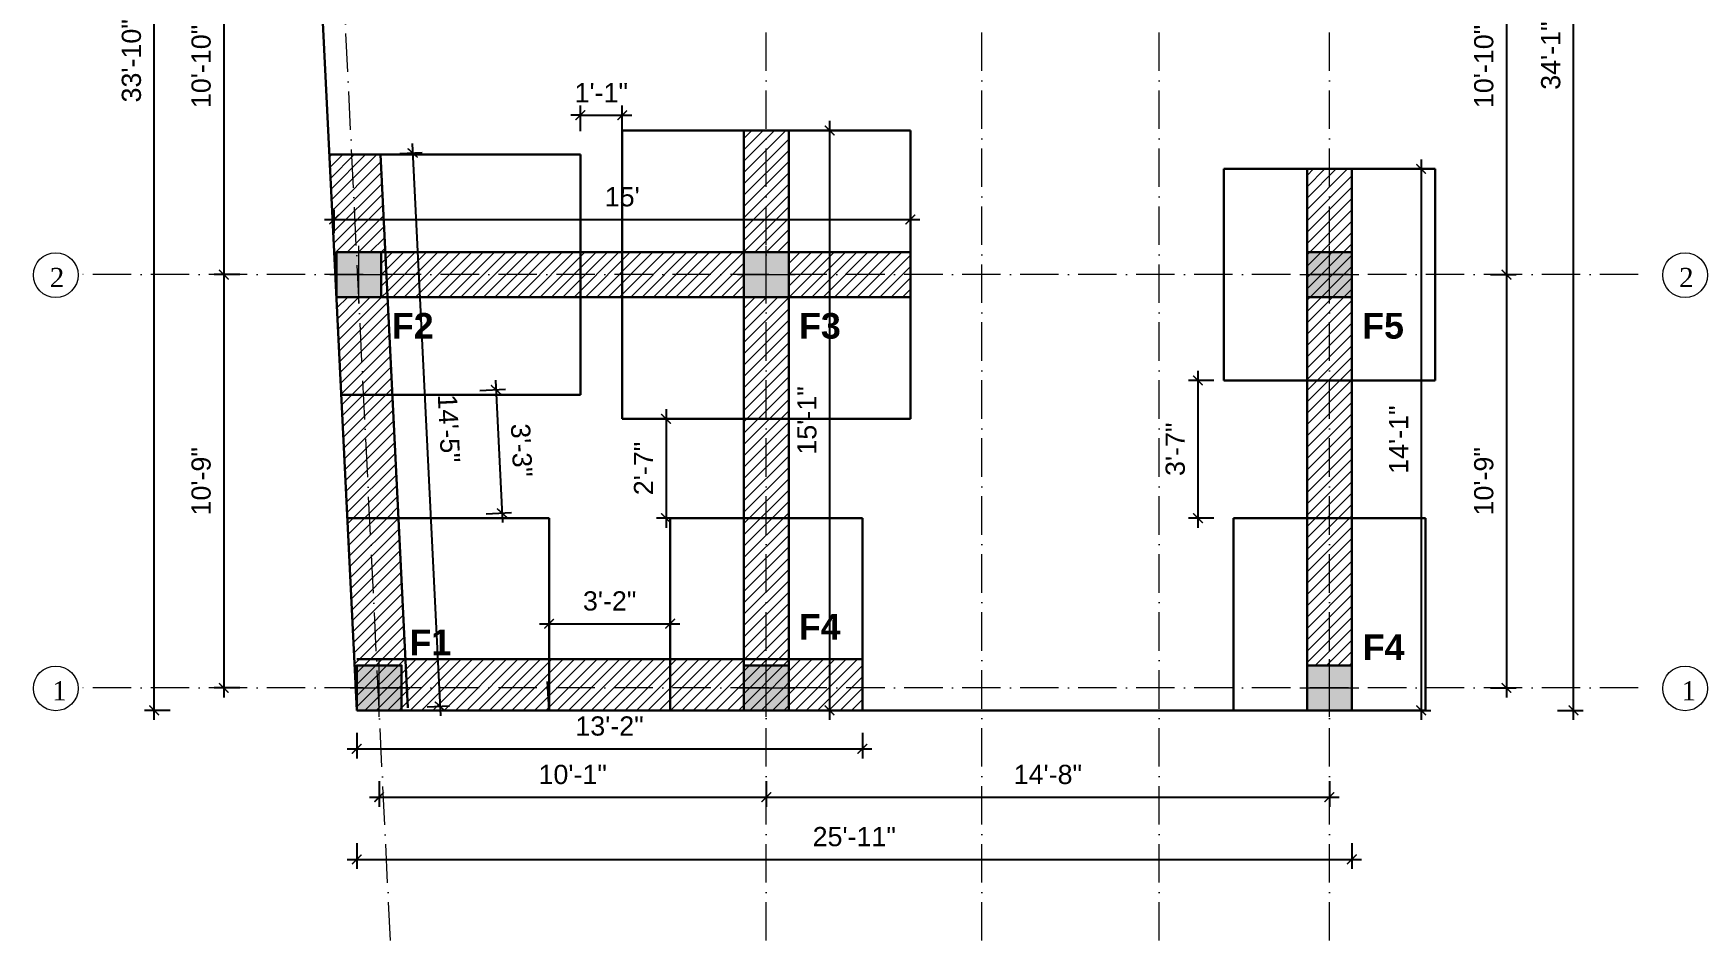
# Model space of a CAD drawing. Header units: inches. Extents: x 2681 to 17714, y 9074 to 11852.
# Drawn here: x 7356 to 7877, y 10655 to 10938 of the extents above; entities that cross this region are included whole.
import ezdxf

# ---------------------------------------------------------------- set-up
doc = ezdxf.new("R2010")
doc.units = ezdxf.units.IN
doc.header["$MEASUREMENT"] = 0
doc.linetypes.add('ACAD_ISO10W100', pattern=[18, 12, -3, 0, -3])
for name, color, linetype, lineweight in [('CL', 30, 'ACAD_ISO10W100', 13), ('column', 24, 'Continuous', 15), ('Dm', 7, 'Continuous', 13), ('hatch', 252, 'Continuous', 0), ('Hatrch', 7, 'Continuous', 5), ('ns_DIMS', 1, 'Continuous', 0), ('ns_HATCH', 40, 'Continuous', 0), ('WALL', 12, 'Continuous', 30)]:
    doc.layers.add(name, color=color, linetype=linetype, lineweight=lineweight)
doc.styles.add('arial 1000', font='arial.ttf')
doc.styles.get("Standard").update_dxf_attribs({"font": 'arial.ttf'})
doc.dimstyles.new("1-8'", dxfattribs={"dimtxt": 6, "dimasz": 3, "dimexe": 3, "dimexo": 6, "dimgap": 4, "dimtad": 1, "dimdec": 0, "dimzin": 0, "dimdsep": 46, "dimlunit": 4, "dimtxsty": 'arial 1000', "dimblk": 'ARCHTICK', "dimcen": 8, "dimdle": 3, "dimclrt": 7, "dimazin": 0, "dimtfac": 1, "dimtdec": 0, "dimtix": 1, "dimtmove": 2, "dimatfit": 3, "dimfxl": 5, "dimfxlon": 1, "dimarcsym": 0})

# ---------------------------------------------------------------- blocks, each defined once
blk = doc.blocks.new('12 12')
at = {"layer": 'Hatrch'}
blk.add_hatch(color=5, dxfattribs=at).paths.add_polyline_path([(-7, -7), (7, -7), (7, 7), (-7, 7)])
at = {"layer": 'hatch'}
for p, q in [((0, -9), (0, 9)), ((-9, 0), (9, 0))]:
    blk.add_line(p, q, dxfattribs=at)
at = {"layer": 'WALL'}
blk.add_lwpolyline([(-7, -7), (7, -7), (7, 7), (-7, 7)], close=True, dxfattribs=at)
blk = doc.blocks.new('_ArchTick')
at = {"color": 0, "const_width": 0.15}
blk.add_lwpolyline([(-0.5, -0.5), (0.5, 0.5)], dxfattribs=at)
blk = doc.blocks.new('*D270')
at = {"layer": 'Defpoints', "color": 0, "transparency": 16777216}
for p in [(7760.89, 11160.26), (7707.74, 11001.48), (7760.89, 10871.48)]:
    blk.add_point(p, dxfattribs=at)
at = {"layer": 'ns_DIMS', "color": 0, "lineweight": -2, "transparency": 16777216}
for p, q in [((7707.74, 11155.26), (7707.74, 11163.26)), ((7760.89, 11155.26), (7760.89, 11163.26)), ((7704.74, 11160.26), (7763.89, 11160.26))]:
    blk.add_line(p, q, dxfattribs=at)
at = {"layer": 'ns_DIMS', "color": 0, "lineweight": -2, "transparency": 16777216, "xscale": 3, "yscale": 3, "zscale": 3, "rotation": 180}
blk.add_blockref('_ArchTick', (7707.74, 11160.26), dxfattribs=at)
at = {"layer": 'ns_DIMS', "color": 0, "lineweight": -2, "transparency": 16777216, "xscale": 3, "yscale": 3, "zscale": 3}
blk.add_blockref('_ArchTick', (7760.89, 11160.26), dxfattribs=at)
at = {"layer": 'ns_DIMS', "color": 7, "transparency": 16777216, "insert": (7734.31, 11167.31), "char_height": 6, "attachment_point": 5, "style": 'arial 1000'}
blk.add_mtext('4\'-5"', dxfattribs=at)
blk = doc.blocks.new('*D271')
at = {"layer": 'Defpoints', "color": 0, "transparency": 16777216}
for p in [(7767.89, 11180.25), (7437.83, 11131.98), (7767.89, 10895.48)]:
    blk.add_point(p, dxfattribs=at)
at = {"layer": 'ns_DIMS', "color": 0, "lineweight": -2, "transparency": 16777216}
for p, q in [((7437.83, 11175.25), (7437.83, 11183.25)), ((7767.89, 11175.25), (7767.89, 11183.25)), ((7434.83, 11180.25), (7770.89, 11180.25))]:
    blk.add_line(p, q, dxfattribs=at)
at = {"layer": 'ns_DIMS', "color": 0, "lineweight": -2, "transparency": 16777216, "xscale": 3, "yscale": 3, "zscale": 3, "rotation": 180}
blk.add_blockref('_ArchTick', (7437.83, 11180.25), dxfattribs=at)
at = {"layer": 'ns_DIMS', "color": 0, "lineweight": -2, "transparency": 16777216, "xscale": 3, "yscale": 3, "zscale": 3}
blk.add_blockref('_ArchTick', (7767.89, 11180.25), dxfattribs=at)
at = {"layer": 'ns_DIMS', "color": 7, "transparency": 16777216, "insert": (7602.86, 11187.31), "char_height": 6, "attachment_point": 5, "style": 'arial 1000'}
blk.add_mtext('27\'-6"', dxfattribs=at)
blk = doc.blocks.new('*D273')
at = {"layer": 'Defpoints', "color": 0, "transparency": 16777216}
for p in [(7442.36, 10992.48), (7415.61, 10862.48), (7448.76, 10862.48)]:
    blk.add_point(p, dxfattribs=at)
at = {"layer": 'ns_DIMS', "color": 0, "lineweight": -2, "transparency": 16777216}
for p, q in [((7415.61, 10995.48), (7415.61, 10859.48)), ((7420.61, 10992.48), (7412.61, 10992.48)), ((7420.61, 10862.48), (7412.61, 10862.48))]:
    blk.add_line(p, q, dxfattribs=at)
at = {"layer": 'ns_DIMS', "color": 0, "lineweight": -2, "transparency": 16777216, "xscale": 3, "yscale": 3, "zscale": 3}
for p, rotation in [((7415.61, 10992.48), 90), ((7415.61, 10862.48), 270)]:
    blk.add_blockref('_ArchTick', p, dxfattribs=dict(at, rotation=rotation))
at = {"layer": 'ns_DIMS', "color": 7, "transparency": 16777216, "insert": (7408.55, 10927.48), "char_height": 6, "attachment_point": 5, "rotation": 90, "style": 'arial 1000'}
blk.add_mtext('10\'-10"', dxfattribs=at)
blk = doc.blocks.new('*D274')
at = {"layer": 'Defpoints', "color": 0, "transparency": 16777216}
for p in [(7448.76, 10862.48), (7415.61, 10733.48), (7455.12, 10733.48)]:
    blk.add_point(p, dxfattribs=at)
at = {"layer": 'ns_DIMS', "color": 0, "lineweight": -2, "transparency": 16777216}
for p, q in [((7415.61, 10865.48), (7415.61, 10730.48)), ((7420.61, 10862.48), (7412.61, 10862.48)), ((7420.61, 10733.48), (7412.61, 10733.48))]:
    blk.add_line(p, q, dxfattribs=at)
at = {"layer": 'ns_DIMS', "color": 0, "lineweight": -2, "transparency": 16777216, "xscale": 3, "yscale": 3, "zscale": 3}
for p, rotation in [((7415.61, 10862.48), 90), ((7415.61, 10733.48), 270)]:
    blk.add_blockref('_ArchTick', p, dxfattribs=dict(at, rotation=rotation))
at = {"layer": 'ns_DIMS', "color": 7, "transparency": 16777216, "insert": (7408.55, 10797.98), "char_height": 6, "attachment_point": 5, "rotation": 90, "style": 'arial 1000'}
blk.add_mtext('10\'-9"', dxfattribs=at)
blk = doc.blocks.new('*D275')
at = {"layer": 'Defpoints', "color": 0, "transparency": 16777216}
for p in [(7393.84, 11131.98), (7437.83, 11131.98), (7457.12, 10726.48)]:
    blk.add_point(p, dxfattribs=at)
at = {"layer": 'ns_DIMS', "color": 0, "lineweight": -2, "transparency": 16777216}
for p, q in [((7393.84, 10723.48), (7393.84, 11134.98)), ((7398.84, 11131.98), (7390.84, 11131.98)), ((7398.84, 10726.48), (7390.84, 10726.48))]:
    blk.add_line(p, q, dxfattribs=at)
at = {"layer": 'ns_DIMS', "color": 0, "lineweight": -2, "transparency": 16777216, "xscale": 3, "yscale": 3, "zscale": 3}
for p, rotation in [((7393.84, 11131.98), 90), ((7393.84, 10726.48), 270)]:
    blk.add_blockref('_ArchTick', p, dxfattribs=dict(at, rotation=rotation))
at = {"layer": 'ns_DIMS', "color": 7, "transparency": 16777216, "insert": (7386.78, 10929.23), "char_height": 6, "attachment_point": 5, "rotation": 90, "style": 'arial 1000'}
blk.add_mtext('33\'-10"', dxfattribs=at)
blk = doc.blocks.new('*D276')
at = {"layer": 'Defpoints', "color": 0, "transparency": 16777216}
for p in [(7464.12, 10724.48), (7585.03, 10724.48), (7585.03, 10699.37)]:
    blk.add_point(p, dxfattribs=at)
at = {"layer": 'ns_DIMS', "color": 0, "lineweight": -2, "transparency": 16777216}
for p, q in [((7464.12, 10704.37), (7464.12, 10696.37)), ((7585.03, 10704.37), (7585.03, 10696.37)), ((7461.12, 10699.37), (7588.03, 10699.37))]:
    blk.add_line(p, q, dxfattribs=at)
at = {"layer": 'ns_DIMS', "color": 0, "lineweight": -2, "transparency": 16777216, "xscale": 3, "yscale": 3, "zscale": 3, "rotation": 180}
blk.add_blockref('_ArchTick', (7464.12, 10699.37), dxfattribs=at)
at = {"layer": 'ns_DIMS', "color": 0, "lineweight": -2, "transparency": 16777216, "xscale": 3, "yscale": 3, "zscale": 3}
blk.add_blockref('_ArchTick', (7585.03, 10699.37), dxfattribs=at)
at = {"layer": 'ns_DIMS', "color": 7, "transparency": 16777216, "insert": (7524.57, 10706.43), "char_height": 6, "attachment_point": 5, "style": 'arial 1000'}
blk.add_mtext('10\'-1"', dxfattribs=at)
blk = doc.blocks.new('*D277')
at = {"layer": 'Defpoints', "color": 0, "transparency": 16777216}
for p in [(7585.03, 10724.48), (7760.89, 10724.48), (7760.89, 10699.37)]:
    blk.add_point(p, dxfattribs=at)
at = {"layer": 'ns_DIMS', "color": 0, "lineweight": -2, "transparency": 16777216}
for p, q in [((7585.03, 10704.37), (7585.03, 10696.37)), ((7760.89, 10704.37), (7760.89, 10696.37)), ((7582.03, 10699.37), (7763.89, 10699.37))]:
    blk.add_line(p, q, dxfattribs=at)
at = {"layer": 'ns_DIMS', "color": 0, "lineweight": -2, "transparency": 16777216, "xscale": 3, "yscale": 3, "zscale": 3, "rotation": 180}
blk.add_blockref('_ArchTick', (7585.03, 10699.37), dxfattribs=at)
at = {"layer": 'ns_DIMS', "color": 0, "lineweight": -2, "transparency": 16777216, "xscale": 3, "yscale": 3, "zscale": 3}
blk.add_blockref('_ArchTick', (7760.89, 10699.37), dxfattribs=at)
at = {"layer": 'ns_DIMS', "color": 7, "transparency": 16777216, "insert": (7672.96, 10706.43), "char_height": 6, "attachment_point": 5, "style": 'arial 1000'}
blk.add_mtext('14\'-8"', dxfattribs=at)
blk = doc.blocks.new('*D146')
at = {"layer": 'Defpoints', "color": 0, "transparency": 16777216}
for p in [(7457.12, 10726.48), (7767.89, 10726.48), (7767.89, 10679.97)]:
    blk.add_point(p, dxfattribs=at)
at = {"layer": 'ns_DIMS', "color": 0, "lineweight": -2, "transparency": 16777216}
for p, q in [((7457.12, 10684.97), (7457.12, 10676.97)), ((7767.89, 10684.97), (7767.89, 10676.97)), ((7454.12, 10679.97), (7770.89, 10679.97))]:
    blk.add_line(p, q, dxfattribs=at)
at = {"layer": 'ns_DIMS', "color": 0, "lineweight": -2, "transparency": 16777216, "xscale": 3, "yscale": 3, "zscale": 3, "rotation": 180}
blk.add_blockref('_ArchTick', (7457.12, 10679.97), dxfattribs=at)
at = {"layer": 'ns_DIMS', "color": 0, "lineweight": -2, "transparency": 16777216, "xscale": 3, "yscale": 3, "zscale": 3}
blk.add_blockref('_ArchTick', (7767.89, 10679.97), dxfattribs=at)
at = {"layer": 'ns_DIMS', "color": 7, "transparency": 16777216, "insert": (7612.5, 10687.03), "char_height": 6, "attachment_point": 5, "style": 'arial 1000'}
blk.add_mtext('25\'-11"', dxfattribs=at)
blk = doc.blocks.new('*D279')
at = {"layer": 'Defpoints', "color": 0, "transparency": 16777216}
for p in [(7716.74, 10992.48), (7769.89, 10862.48), (7816.18, 10862.48)]:
    blk.add_point(p, dxfattribs=at)
at = {"layer": 'ns_DIMS', "color": 0, "lineweight": -2, "transparency": 16777216}
for p, q in [((7816.18, 10995.48), (7816.18, 10859.48)), ((7811.18, 10992.48), (7819.18, 10992.48)), ((7811.18, 10862.48), (7819.18, 10862.48))]:
    blk.add_line(p, q, dxfattribs=at)
at = {"layer": 'ns_DIMS', "color": 0, "lineweight": -2, "transparency": 16777216, "xscale": 3, "yscale": 3, "zscale": 3}
for p, rotation in [((7816.18, 10992.48), 90), ((7816.18, 10862.48), 270)]:
    blk.add_blockref('_ArchTick', p, dxfattribs=dict(at, rotation=rotation))
at = {"layer": 'ns_DIMS', "color": 7, "transparency": 16777216, "insert": (7809.12, 10927.48), "char_height": 6, "attachment_point": 5, "rotation": 90, "style": 'arial 1000'}
blk.add_mtext('10\'-10"', dxfattribs=at)
blk = doc.blocks.new('*D280')
at = {"layer": 'Defpoints', "color": 0, "transparency": 16777216}
for p in [(7769.89, 10862.48), (7769.89, 10733.48), (7816.18, 10733.48)]:
    blk.add_point(p, dxfattribs=at)
at = {"layer": 'ns_DIMS', "color": 0, "lineweight": -2, "transparency": 16777216}
for p, q in [((7816.18, 10865.48), (7816.18, 10730.48)), ((7811.18, 10862.48), (7819.18, 10862.48)), ((7811.18, 10733.48), (7819.18, 10733.48))]:
    blk.add_line(p, q, dxfattribs=at)
at = {"layer": 'ns_DIMS', "color": 0, "lineweight": -2, "transparency": 16777216, "xscale": 3, "yscale": 3, "zscale": 3}
for p, rotation in [((7816.18, 10862.48), 90), ((7816.18, 10733.48), 270)]:
    blk.add_blockref('_ArchTick', p, dxfattribs=dict(at, rotation=rotation))
at = {"layer": 'ns_DIMS', "color": 7, "transparency": 16777216, "insert": (7809.12, 10797.98), "char_height": 6, "attachment_point": 5, "rotation": 90, "style": 'arial 1000'}
blk.add_mtext('10\'-9"', dxfattribs=at)
blk = doc.blocks.new('*D281')
at = {"layer": 'Defpoints', "color": 0, "transparency": 16777216}
for p in [(7682.29, 11135.23), (7837.09, 11135.23), (7767.89, 10726.48)]:
    blk.add_point(p, dxfattribs=at)
at = {"layer": 'ns_DIMS', "color": 0, "lineweight": -2, "transparency": 16777216}
for p, q in [((7832.09, 11135.23), (7840.09, 11135.23)), ((7837.09, 10723.48), (7837.09, 11138.23)), ((7832.09, 10726.48), (7840.09, 10726.48))]:
    blk.add_line(p, q, dxfattribs=at)
at = {"layer": 'ns_DIMS', "color": 0, "lineweight": -2, "transparency": 16777216, "xscale": 3, "yscale": 3, "zscale": 3}
for p, rotation in [((7837.09, 11135.23), 90), ((7837.09, 10726.48), 270)]:
    blk.add_blockref('_ArchTick', p, dxfattribs=dict(at, rotation=rotation))
at = {"layer": 'ns_DIMS', "color": 7, "transparency": 16777216, "insert": (7830.03, 10930.85), "char_height": 6, "attachment_point": 5, "rotation": 90, "style": 'arial 1000'}
blk.add_mtext('34\'-1"', dxfattribs=at)
blk = doc.blocks.new('*D567')
at = {"layer": 'Defpoints', "color": 0, "lineweight": -2, "transparency": 16777216}
for p, q in [((7470.58, 10900.27), (7477.58, 10900.62)), ((7474.44, 10903.46), (7483.24, 10724.76)), ((7479.09, 10727.56), (7486.09, 10727.9))]:
    blk.add_line(p, q, dxfattribs=at)
at = {"layer": 'Defpoints', "color": 0, "transparency": 16777216}
for p in [(7464.59, 10899.98), (7473.1, 10727.26), (7483.1, 10727.76)]:
    blk.add_point(p, dxfattribs=at)
at = {"layer": 'Defpoints', "color": 0, "lineweight": -2, "transparency": 16777216, "xscale": 3, "yscale": 3, "zscale": 3}
for p, rotation in [((7474.59, 10900.47), 92.82029601863873), ((7483.1, 10727.76), 272.8202960186387)]:
    blk.add_blockref('_ArchTick', p, dxfattribs=dict(at, rotation=rotation))
at = {"layer": 'Defpoints', "color": 7, "transparency": 16777216, "insert": (7485.9, 10814.46), "char_height": 6, "attachment_point": 5, "rotation": 272.8203, "style": 'arial 1000'}
blk.add_mtext('14\'-5"', dxfattribs=at)
blk = doc.blocks.new('*D568')
at = {"layer": 'Defpoints', "color": 0, "lineweight": -2, "transparency": 16777216}
for p, q in [((7457.12, 10719.48), (7457.12, 10711.48)), ((7615.03, 10719.48), (7615.03, 10711.48)), ((7454.12, 10714.48), (7618.03, 10714.48))]:
    blk.add_line(p, q, dxfattribs=at)
at = {"layer": 'Defpoints', "color": 0, "transparency": 16777216}
for p in [(7457.12, 10726.48), (7615.03, 10726.48), (7615.03, 10714.48)]:
    blk.add_point(p, dxfattribs=at)
at = {"layer": 'Defpoints', "color": 0, "lineweight": -2, "transparency": 16777216, "xscale": 3, "yscale": 3, "zscale": 3, "rotation": 180}
blk.add_blockref('_ArchTick', (7457.12, 10714.48), dxfattribs=at)
at = {"layer": 'Defpoints', "color": 0, "lineweight": -2, "transparency": 16777216, "xscale": 3, "yscale": 3, "zscale": 3}
blk.add_blockref('_ArchTick', (7615.03, 10714.48), dxfattribs=at)
at = {"layer": 'Defpoints', "color": 7, "transparency": 16777216, "insert": (7536.07, 10721.55), "char_height": 6, "attachment_point": 5, "style": 'arial 1000'}
blk.add_mtext('13\'-2"', dxfattribs=at)
blk = doc.blocks.new('*D569')
at = {"layer": 'Defpoints', "color": 0, "lineweight": -2, "transparency": 16777216}
for p, q in [((7447.07, 10879.7), (7633.03, 10879.7)), ((7450.07, 10875.48), (7450.07, 10882.7)), ((7630.03, 10875.48), (7630.03, 10882.7))]:
    blk.add_line(p, q, dxfattribs=at)
at = {"layer": 'Defpoints', "color": 0, "transparency": 16777216}
for p in [(7630.03, 10879.7), (7450.07, 10869.48), (7630.03, 10869.48)]:
    blk.add_point(p, dxfattribs=at)
at = {"layer": 'Defpoints', "color": 0, "lineweight": -2, "transparency": 16777216, "xscale": 3, "yscale": 3, "zscale": 3, "rotation": 180}
blk.add_blockref('_ArchTick', (7450.07, 10879.7), dxfattribs=at)
at = {"layer": 'Defpoints', "color": 0, "lineweight": -2, "transparency": 16777216, "xscale": 3, "yscale": 3, "zscale": 3}
blk.add_blockref('_ArchTick', (7630.03, 10879.7), dxfattribs=at)
at = {"layer": 'Defpoints', "color": 7, "transparency": 16777216, "insert": (7540.05, 10886.76), "char_height": 6, "attachment_point": 5, "style": 'arial 1000'}
blk.add_mtext("15'", dxfattribs=at)
blk = doc.blocks.new('*D570')
at = {"layer": 'Defpoints', "color": 0, "lineweight": -2, "transparency": 16777216}
for p, q in [((7599.79, 10907.48), (7607.79, 10907.48)), ((7604.79, 10910.48), (7604.79, 10723.48)), ((7599.79, 10726.48), (7607.79, 10726.48))]:
    blk.add_line(p, q, dxfattribs=at)
at = {"layer": 'Defpoints', "color": 0, "transparency": 16777216}
for p in [(7592.03, 10907.48), (7592.03, 10726.48), (7604.79, 10726.48)]:
    blk.add_point(p, dxfattribs=at)
at = {"layer": 'Defpoints', "color": 0, "lineweight": -2, "transparency": 16777216, "xscale": 3, "yscale": 3, "zscale": 3}
for p, rotation in [((7604.79, 10907.48), 90), ((7604.79, 10726.48), 270)]:
    blk.add_blockref('_ArchTick', p, dxfattribs=dict(at, rotation=rotation))
at = {"layer": 'Defpoints', "color": 7, "transparency": 16777216, "insert": (7597.73, 10816.98), "char_height": 6, "attachment_point": 5, "rotation": 90, "style": 'arial 1000'}
blk.add_mtext('15\'-1"', dxfattribs=at)
blk = doc.blocks.new('*D571')
at = {"layer": 'Defpoints', "color": 0, "lineweight": -2, "transparency": 16777216}
for p, q in [((7784.51, 10895.48), (7792.51, 10895.48)), ((7789.51, 10898.48), (7789.51, 10723.48)), ((7784.51, 10726.48), (7792.51, 10726.48))]:
    blk.add_line(p, q, dxfattribs=at)
at = {"layer": 'Defpoints', "color": 0, "transparency": 16777216}
for p in [(7767.89, 10895.48), (7767.89, 10726.48), (7789.51, 10726.48)]:
    blk.add_point(p, dxfattribs=at)
at = {"layer": 'Defpoints', "color": 0, "lineweight": -2, "transparency": 16777216, "xscale": 3, "yscale": 3, "zscale": 3}
for p, rotation in [((7789.51, 10895.48), 90), ((7789.51, 10726.48), 270)]:
    blk.add_blockref('_ArchTick', p, dxfattribs=dict(at, rotation=rotation))
at = {"layer": 'Defpoints', "color": 7, "transparency": 16777216, "insert": (7782.5, 10810.98), "char_height": 6, "attachment_point": 5, "rotation": 90, "style": 'arial 1000'}
blk.add_mtext('14\'-1"', dxfattribs=at)
blk = doc.blocks.new('*D714')
at = {"layer": 'Defpoints', "color": 0, "lineweight": -2, "transparency": 16777216}
for p, q in [((7526.97, 10912.27), (7523.97, 10912.27)), ((7526.97, 10907.27), (7526.97, 10915.27)), ((7526.97, 10912.27), (7540.03, 10912.27)), ((7540.03, 10907.27), (7540.03, 10915.27)), ((7540.03, 10912.27), (7543.03, 10912.27))]:
    blk.add_line(p, q, dxfattribs=at)
at = {"layer": 'Defpoints', "color": 0, "transparency": 16777216}
for p in [(7540.03, 10912.27), (7526.97, 10869.48), (7540.03, 10869.48)]:
    blk.add_point(p, dxfattribs=at)
at = {"layer": 'Defpoints', "color": 0, "lineweight": -2, "transparency": 16777216, "xscale": 3, "yscale": 3, "zscale": 3}
blk.add_blockref('_ArchTick', (7526.97, 10912.27), dxfattribs=at)
at = {"layer": 'Defpoints', "color": 0, "lineweight": -2, "transparency": 16777216, "xscale": 3, "yscale": 3, "zscale": 3, "rotation": 180}
blk.add_blockref('_ArchTick', (7540.03, 10912.27), dxfattribs=at)
at = {"layer": 'Defpoints', "color": 7, "transparency": 16777216, "insert": (7533.5, 10919.28), "char_height": 6, "attachment_point": 5, "style": 'arial 1000'}
blk.add_mtext('1\'-1"', dxfattribs=at)
blk = doc.blocks.new('*D715')
at = {"layer": 'Defpoints', "color": 0, "lineweight": -2, "transparency": 16777216}
for p, q in [((7500.45, 10829.56), (7502.64, 10785.07)), ((7495.6, 10826.32), (7503.59, 10826.72)), ((7497.5, 10787.82), (7505.49, 10788.22))]:
    blk.add_line(p, q, dxfattribs=at)
at = {"layer": 'Defpoints', "color": 0, "transparency": 16777216}
for p in [(7468.29, 10824.98), (7470.18, 10786.48), (7502.49, 10788.07)]:
    blk.add_point(p, dxfattribs=at)
at = {"layer": 'Defpoints', "color": 0, "lineweight": -2, "transparency": 16777216, "xscale": 3, "yscale": 3, "zscale": 3}
for p, rotation in [((7500.59, 10826.57), 92.82029601863881), ((7502.49, 10788.07), 272.8202960186388)]:
    blk.add_blockref('_ArchTick', p, dxfattribs=dict(at, rotation=rotation))
at = {"layer": 'Defpoints', "color": 7, "transparency": 16777216, "insert": (7508.6, 10807.67), "char_height": 6, "attachment_point": 5, "rotation": 272.8203, "style": 'arial 1000'}
blk.add_mtext('3\'-3"', dxfattribs=at)
blk = doc.blocks.new('*D716')
at = {"layer": 'Defpoints', "color": 0, "lineweight": -2, "transparency": 16777216}
for p, q in [((7558.71, 10817.48), (7550.71, 10817.48)), ((7553.71, 10820.48), (7553.71, 10783.48)), ((7558.71, 10786.48), (7550.71, 10786.48))]:
    blk.add_line(p, q, dxfattribs=at)
at = {"layer": 'Defpoints', "color": 0, "transparency": 16777216}
for p in [(7578.03, 10817.48), (7553.71, 10786.48), (7578.03, 10786.48)]:
    blk.add_point(p, dxfattribs=at)
at = {"layer": 'Defpoints', "color": 0, "lineweight": -2, "transparency": 16777216, "xscale": 3, "yscale": 3, "zscale": 3}
for p, rotation in [((7553.71, 10817.48), 90), ((7553.71, 10786.48), 270)]:
    blk.add_blockref('_ArchTick', p, dxfattribs=dict(at, rotation=rotation))
at = {"layer": 'Defpoints', "color": 7, "transparency": 16777216, "insert": (7546.69, 10801.98), "char_height": 6, "attachment_point": 5, "rotation": 90, "style": 'arial 1000'}
blk.add_mtext('2\'-7"', dxfattribs=at)
blk = doc.blocks.new('*D717')
at = {"layer": 'Defpoints', "color": 0, "lineweight": -2, "transparency": 16777216}
for p, q in [((7517.19, 10748.53), (7517.19, 10756.53)), ((7555.03, 10748.53), (7555.03, 10756.53)), ((7514.19, 10753.53), (7558.03, 10753.53))]:
    blk.add_line(p, q, dxfattribs=at)
at = {"layer": 'Defpoints', "color": 0, "transparency": 16777216}
for p in [(7555.03, 10753.53), (7517.19, 10742.48), (7555.03, 10742.48)]:
    blk.add_point(p, dxfattribs=at)
at = {"layer": 'Defpoints', "color": 0, "lineweight": -2, "transparency": 16777216, "xscale": 3, "yscale": 3, "zscale": 3, "rotation": 180}
blk.add_blockref('_ArchTick', (7517.19, 10753.53), dxfattribs=at)
at = {"layer": 'Defpoints', "color": 0, "lineweight": -2, "transparency": 16777216, "xscale": 3, "yscale": 3, "zscale": 3}
blk.add_blockref('_ArchTick', (7555.03, 10753.53), dxfattribs=at)
at = {"layer": 'Defpoints', "color": 7, "transparency": 16777216, "insert": (7536.11, 10760.6), "char_height": 6, "attachment_point": 5, "style": 'arial 1000'}
blk.add_mtext('3\'-2"', dxfattribs=at)
blk = doc.blocks.new('*D718')
at = {"layer": 'Defpoints', "color": 0, "lineweight": -2, "transparency": 16777216}
for p, q in [((7719.83, 10832.48), (7719.83, 10783.48)), ((7724.83, 10829.48), (7716.83, 10829.48)), ((7724.83, 10786.48), (7716.83, 10786.48))]:
    blk.add_line(p, q, dxfattribs=at)
at = {"layer": 'Defpoints', "color": 0, "transparency": 16777216}
for p in [(7753.89, 10829.48), (7719.83, 10786.48), (7753.89, 10786.48)]:
    blk.add_point(p, dxfattribs=at)
at = {"layer": 'Defpoints', "color": 0, "lineweight": -2, "transparency": 16777216, "xscale": 3, "yscale": 3, "zscale": 3}
for p, rotation in [((7719.83, 10829.48), 90), ((7719.83, 10786.48), 270)]:
    blk.add_blockref('_ArchTick', p, dxfattribs=dict(at, rotation=rotation))
at = {"layer": 'Defpoints', "color": 7, "transparency": 16777216, "insert": (7712.77, 10807.98), "char_height": 6, "attachment_point": 5, "rotation": 90, "style": 'arial 1000'}
blk.add_mtext('3\'-7"', dxfattribs=at)

msp = doc.modelspace()

# ---------------------------------------------------------------- hatches: boundary and pattern name
at = {"layer": 'ns_HATCH'}
h = msp.add_hatch(dxfattribs=at)
h.set_pattern_fill('ANSI31', color=256, scale=20)
h.paths.add_polyline_path([(7526.97, 10869.48), (7466.09, 10869.48), (7466.78, 10855.48), (7526.97, 10855.48)])
h.paths.add_polyline_path([(7540.03, 10869.48), (7526.97, 10869.48), (7526.97, 10855.48), (7540.03, 10855.48)])
h.paths.add_polyline_path([(7578.03, 10869.48), (7540.03, 10869.48), (7540.03, 10855.48), (7578.03, 10855.48)])
h.paths.add_polyline_path([(7592.03, 10907.48), (7578.03, 10907.48), (7578.03, 10869.48), (7592.03, 10869.48)])
h.paths.add_polyline_path([(7630.03, 10869.48), (7592.03, 10869.48), (7592.03, 10855.48), (7630.03, 10855.48)])
h.paths.add_polyline_path([(7592.03, 10855.48), (7578.03, 10855.48), (7578.03, 10817.48), (7592.03, 10817.48)])
h.paths.add_polyline_path([(7592.03, 10817.48), (7578.03, 10817.48), (7578.03, 10786.48), (7592.03, 10786.48)])
h.paths.add_polyline_path([(7592.03, 10786.48), (7578.03, 10786.48), (7578.03, 10742.48), (7592.03, 10742.48)])
h.paths.add_polyline_path([(7555.03, 10742.48), (7555.03, 10726.48), (7615.03, 10726.48), (7615.03, 10742.48)])
h.paths.add_polyline_path([(7555.03, 10742.48), (7517.19, 10742.48), (7517.19, 10726.48), (7555.03, 10726.48)])
h.paths.add_polyline_path([(7517.19, 10742.48), (7472.35, 10742.48), (7470.18, 10786.48), (7454.16, 10786.48), (7457.12, 10726.48), (7517.19, 10726.48)])
h.paths.add_polyline_path([(7767.89, 10786.48), (7753.89, 10786.48), (7753.89, 10740.48), (7767.89, 10740.48)])
h.paths.add_polyline_path([(7767.89, 10829.48), (7753.89, 10829.48), (7753.89, 10786.48), (7767.89, 10786.48)])
h.paths.add_polyline_path([(7767.89, 10895.48), (7753.89, 10895.48), (7753.89, 10829.48), (7767.89, 10829.48)])
h.paths.add_polyline_path([(7593.44, 10742.48), (7610.49, 10742.48)])
h = msp.add_hatch(dxfattribs=at)
h.set_pattern_fill('ANSI31', color=256, scale=20)
h.paths.add_polyline_path([(7448.57, 10899.98), (7464.59, 10899.98), (7466.78, 10855.48), (7464.76, 10855.48), (7464.76, 10869.48), (7450.76, 10869.48), (7450.76, 10855.48)])
h = msp.add_hatch(dxfattribs=at)
h.set_pattern_fill('ANSI31', color=256, scale=20)
h.paths.add_polyline_path([(7450.76, 10855.48), (7454.16, 10786.48), (7470.18, 10786.48), (7466.78, 10855.48)])

# ---------------------------------------------------------------- linework, layer by layer
at = {"layer": 'CL'}
for p, q in [((7467.67, 10654.6), (7440.54, 11205.19)), ((7585.03, 10654.6), (7585.03, 11205.19)), ((7652.29, 10654.6), (7652.29, 11205.19)), ((7707.74, 10654.6), (7707.74, 11205.19)), ((7760.89, 10654.6), (7760.89, 11205.19)), ((7857.31, 10862.48), (7370.11, 10862.48)), ((7857.31, 10733.48), (7370.11, 10733.48))]:
    msp.add_line(p, q, dxfattribs=at)
at = {"layer": 'ns_DIMS'}
for centre in [(7363.13, 10862.33), (7871.96, 10862.33), (7363.13, 10733.33), (7871.96, 10733.33)]:
    msp.add_circle(centre, 6.99, dxfattribs=at)
at = {"layer": 'WALL'}
for p, q in [((7457.12, 10726.48), (7437.14, 11131.98)), ((7540.03, 10907.48), (7630.03, 10907.48)), ((7540.03, 10817.48), (7540.03, 10907.48)), ((7578.03, 10740.48), (7578.03, 10907.48)), ((7592.03, 10740.48), (7592.03, 10907.48)), ((7630.03, 10817.48), (7630.03, 10907.48)), ((7526.97, 10899.98), (7448.57, 10899.98)), ((7473.1, 10727.26), (7464.59, 10899.98)), ((7526.97, 10824.98), (7526.97, 10899.98)), ((7793.89, 10895.48), (7727.89, 10895.48)), ((7727.89, 10829.48), (7727.89, 10895.48)), ((7753.89, 10895.48), (7753.89, 10740.48)), ((7767.89, 10895.48), (7767.89, 10726.48)), ((7793.89, 10829.48), (7793.89, 10895.48)), ((7464.76, 10869.48), (7630.03, 10869.48)), ((7464.76, 10855.48), (7630.03, 10855.48)), ((7793.89, 10829.48), (7727.89, 10829.48)), ((7526.97, 10824.98), (7452.27, 10824.98)), ((7630.03, 10817.48), (7540.03, 10817.48)), ((7517.19, 10786.48), (7454.16, 10786.48)), ((7517.19, 10726.48), (7517.19, 10786.48)), ((7615.03, 10786.48), (7555.03, 10786.48)), ((7555.03, 10726.48), (7555.03, 10786.48)), ((7615.03, 10726.48), (7615.03, 10786.48)), ((7790.89, 10786.48), (7730.89, 10786.48)), ((7730.89, 10726.48), (7730.89, 10786.48)), ((7790.89, 10726.48), (7790.89, 10786.48)), ((7615.03, 10742.48), (7457.12, 10742.48)), ((7517.19, 10726.48), (7516.75, 10735.48)), ((7790.89, 10726.48), (7457.12, 10726.48))]:
    msp.add_line(p, q, dxfattribs=at)

# ---------------------------------------------------------------- block references
at = {"layer": 'column'}
for p in [(7457.76, 10862.48), (7585.03, 10862.48), (7760.89, 10862.48), (7464.12, 10733.48), (7585.03, 10733.48), (7760.89, 10733.48)]:
    msp.add_blockref('12 12', p, dxfattribs=at)

# ---------------------------------------------------------------- texts
at = {"layer": 'Dm', "char_height": 8, "attachment_point": 3}
for s, insert in [('{\\fArial|b1|i0|c0|p34;F2}', (7481.15, 10850.51)), ('{\\fArial|b1|i0|c0|p34;F3}', (7608.3, 10850.51)), ('{\\fArial|b1|i0|c0|p34;F5}', (7784.16, 10850.51)), ('{\\fArial|b1|i0|c0|p34;F4}', (7608.23, 10756.54)), ('{\\fArial|b1|i0|c0|p34;F1}', (7486.64, 10751.68)), ('{\\fArial|b1|i0|c0|p34;F4}', (7784.33, 10750.17))]:
    msp.add_mtext(s, dxfattribs=dict(at, insert=insert))
at = {"layer": 'ns_DIMS', "char_height": 6, "attachment_point": 1}
for s, insert in [('\\pi8.93421;{\\fTimes New Roman|b0|i0|c0|p18;2}', (7352.32, 10864.6)), ('\\pi8.93421;{\\fTimes New Roman|b0|i0|c0|p18;2}', (7861.15, 10864.6)), ('\\pi9.71503;{\\fTimes New Roman|b0|i0|c0|p18;1}', (7352.32, 10735.6)), ('\\pi9.71503;{\\fTimes New Roman|b0|i0|c0|p18;1}', (7861.15, 10735.6))]:
    msp.add_mtext_dynamic_manual_height_columns(s, width=21.7401, gutter_width=72, heights=[4.46], dxfattribs=dict(at, insert=insert))

# ---------------------------------------------------------------- dimensions: what is measured, and where the dimension line sits
at = {"layer": 'Defpoints'}
for base, p1, p2, picture, middle in [((7540.03, 10912.27), (7526.97, 10869.48), (7540.03, 10869.48), '*D714', (7533.5, 10919.28)), ((7555.03, 10753.53), (7517.19, 10742.48), (7555.03, 10742.48), '*D717', (7536.11, 10760.6))]:
    dim = msp.add_linear_dim(base=base, p1=p1, p2=p2, dimstyle="1-8'", dxfattribs=at)
    dim.commit()
    dim.dimension.update_dxf_attribs({"geometry": picture, "text_midpoint": middle})
for p1, p2, distance, picture, middle in [((7592.03, 10907.48), (7592.03, 10726.48), 12.76, '*D570', (7597.73, 10816.98)), ((7464.59, 10899.98), (7473.1, 10727.26), 10.01, '*D567', (7485.9, 10814.46)), ((7767.89, 10895.48), (7767.89, 10726.48), 21.62, '*D571', (7782.5, 10810.98)), ((7450.07, 10869.48), (7630.03, 10869.48), 10.22, '*D569', (7540.05, 10886.76)), ((7468.29, 10824.98), (7470.18, 10786.48), 32.35, '*D715', (7508.6, 10807.67)), ((7457.12, 10726.48), (7615.03, 10726.48), -12, '*D568', (7536.07, 10721.55))]:
    dim = msp.add_aligned_dim(p1=p1, p2=p2, distance=distance, dimstyle="1-8'", dxfattribs=at)
    dim.commit()
    dim.dimension.update_dxf_attribs({"geometry": picture, "text_midpoint": middle})
for base, p1, p2, picture, middle in [((7719.83, 10786.48), (7753.89, 10829.48), (7753.89, 10786.48), '*D718', (7712.77, 10807.98)), ((7553.71, 10786.48), (7578.03, 10817.48), (7578.03, 10786.48), '*D716', (7546.69, 10801.98))]:
    dim = msp.add_linear_dim(base=base, p1=p1, p2=p2, angle=90, dimstyle="1-8'", dxfattribs=at)
    dim.commit()
    dim.dimension.update_dxf_attribs({"geometry": picture, "text_midpoint": middle})
at = {"layer": 'ns_DIMS'}
for base, p1, p2, picture, middle in [((7767.89, 11180.25), (7437.83, 11131.98), (7767.89, 10895.48), '*D271', (7602.86, 11187.31)), ((7760.89, 11160.26), (7707.74, 11001.48), (7760.89, 10871.48), '*D270', (7734.31, 11167.31)), ((7767.89, 10679.97), (7457.12, 10726.48), (7767.89, 10726.48), '*D146', (7612.5, 10687.03)), ((7585.03, 10699.37), (7464.12, 10724.48), (7585.03, 10724.48), '*D276', (7524.57, 10706.43)), ((7760.89, 10699.37), (7585.03, 10724.48), (7760.89, 10724.48), '*D277', (7672.96, 10706.43))]:
    dim = msp.add_linear_dim(base=base, p1=p1, p2=p2, dimstyle="1-8'", dxfattribs=at)
    dim.commit()
    dim.dimension.update_dxf_attribs({"geometry": picture, "text_midpoint": middle})
for base, p1, p2, picture, middle in [((7393.8409, 11131.9842), (7457.1194, 10726.476), (7437.8325, 11131.9842), '*D275', (7386.7755, 10929.2301)), ((7837.09, 11135.23), (7767.89, 10726.48), (7682.29, 11135.23), '*D281', (7830.03, 10930.85)), ((7415.61, 10862.48), (7442.36, 10992.48), (7448.76, 10862.48), '*D273', (7408.55, 10927.48)), ((7816.18, 10862.48), (7716.74, 10992.48), (7769.89, 10862.48), '*D279', (7809.12, 10927.48)), ((7415.61, 10733.48), (7448.76, 10862.48), (7455.12, 10733.48), '*D274', (7408.55, 10797.98)), ((7816.18, 10733.48), (7769.89, 10862.48), (7769.89, 10733.48), '*D280', (7809.12, 10797.98))]:
    dim = msp.add_linear_dim(base=base, p1=p1, p2=p2, angle=90, dimstyle="1-8'", dxfattribs=at)
    dim.commit()
    dim.dimension.update_dxf_attribs({"geometry": picture, "text_midpoint": middle})

doc.saveas('drawing.dxf')
